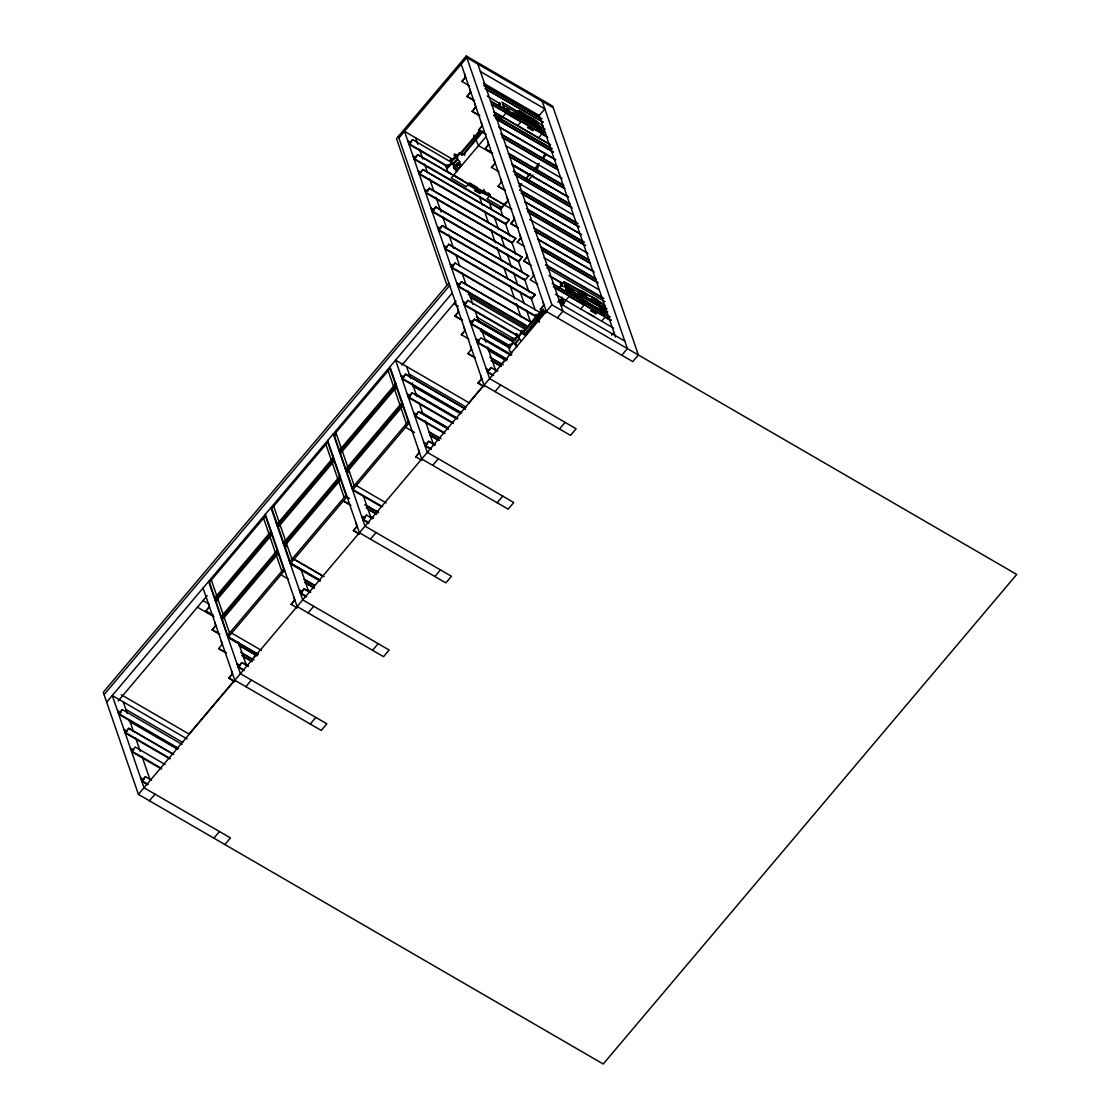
<?xml version="1.0" encoding="UTF-8"?>
<svg xmlns="http://www.w3.org/2000/svg" width="1120" height="1120" viewBox="0 0 1120 1120"><rect width="100%" height="100%" fill="white"/><g stroke="black" fill="none" stroke-linecap="round" stroke-linejoin="round"><path stroke-width="1.5" d="M504.028 109.62L504.238 108.458C501.48 105.476 498.848 108.122 499.786 102.774L499.8 106.386M566.958 292.152L566.146 288.008C563.388 285.012 560.756 287.672 561.694 282.31L561.694 285.936M563.43 283.528L564.48 282.268L567.42 292.586M538.328 163.604L537.11 169.946M538.356 163.814L537.292 169.568L534.646 168.042M585.704 293.286L586.222 294.798L584.85 296.422L579.082 292.586L581.462 290.836L585.704 293.286L584.556 294.826M586.418 299.698L587.16 297.528L584.948 294.21A50.484 16.436 40.2 0 1 580.202 291.004L564.48 282.268M462.364 155.274L461.118 152.726L462.364 155.274L482.048 130.9M524.272 334.824L523.026 332.276L524.272 334.824L543.942 310.45M516.25 117.04C518.938 115.206 512.386 110.978 511.42 113.764M579.026 295.414L577.878 296.576L573.118 293.44L574.28 292.376L579.502 295.694L578.816 296.492L580.356 300.972M578.144 296.59L573.552 293.468M604.562 311.906L603.89 311.066M607.474 313.418L606.676 312.774L607.642 311.752M543.774 156.688L545.552 154.434M461.216 64.232L546.336 311.458L632.786 361.606L638.386 354.984L552.706 106.148L466.256 56L396.48 138.6L447.006 285.32M398.902 137.998L466.802 57.61L553.266 107.758M411.054 142.478L407.834 141.05L410.816 142.786M464.534 73.906L465.332 77.21L461.916 81.55L465.654 77.14M447.874 166.25L409.122 143.766L412.594 139.636L451.43 162.344M412.972 155.988L416.206 157.43M469.686 88.858L470.47 92.162L467.068 96.488L474.516 100.814M507.024 197.316L507.822 200.62L500.71 208.852L414.26 158.704L417.746 154.588L511.868 209.272M417.746 154.588L414.092 159.222L500.542 209.37L508.144 200.536M467.068 96.488L470.792 92.078M418.124 170.926L421.344 172.368M474.824 103.796L475.622 107.1L472.206 111.44L479.668 115.752M509.334 219.674L505.862 223.79L419.398 173.642L422.884 169.526L509.418 219.884L505.68 224.308L419.23 174.16L422.884 169.526M472.206 111.44L475.944 107.016M427.784 191.072L424.564 189.63L427.546 191.366M481.264 122.5L482.062 125.804L478.646 130.144L482.384 125.72M456.96 159.222L453.278 163.59C453.558 166.292 448.756 160.692 450.842 159.908L450.912 158.662M454.958 157.752L453.292 159.012L454.958 157.038L454.482 153.93L457.17 155.134L455.448 155.26L455.924 156.996L459.522 152.726L461.062 152.516L479.738 130.41M450.45 160.65L450.842 159.908M454.496 155.848L454.888 155.106M515.774 238.378L512.302 242.494L425.838 192.346L429.324 188.23L515.774 238.378L512.12 243.012L425.67 192.864L429.324 188.23M447.846 167.118L451.318 162.442L450.842 160.706M455.14 158.298L452.886 158.634L451.458 161.196L450.996 160.006M450.576 173.6L447.692 171.542L445.928 166.53L446.614 165.718L447.3 168.238L452.564 163.17M459.746 161.728L456.134 157.794L461.118 152.726M461.72 152.894L480.396 130.788M454.062 162.708L455.728 160.748M455.154 167.174L453.838 163.898L457.52 159.544M494.172 116.144L496.02 113.96M483.126 131.53L465.22 152.74L464.688 155.288L463.358 154.098M460.46 166.32L456.68 163.59L459.452 163.408L460.46 166.32L457.1 170.296L453.88 168.42L453.502 167.342L455.266 166.572M458.626 168.252L455.084 165.466L457.87 165.284M456.68 163.59L457.226 164.444L453.88 168.42M454.846 166.768L456.302 165.27M459.508 164.332L457.828 163.226L456.484 165.046M457.226 169.904L454.006 168.042L457.828 163.226M458.43 162.82L460.208 166.376M497.854 116.144L496.104 116.914L498.876 116.746L499.884 119.644M504.336 109.648C505.218 106.792 511.434 110.894 509.376 112.574M498.876 116.746L497.672 116.368M455.406 168.49L456.498 171.64L451.15 177.968L466.158 186.676L469.392 182.854L477.022 187.278L474.348 188.608M486.122 136.57L456.498 171.64M434.224 209.776L431.004 208.334L433.986 210.07M487.704 141.204L488.502 144.508L485.086 148.848L492.548 153.16M522.214 257.082L518.742 261.198L432.278 211.05L435.764 206.934L522.214 257.082L518.56 261.716L432.11 211.568L435.764 206.934M485.086 148.848L488.824 144.424M519.274 117.95L517.44 111.342L516.376 112.588L517.594 116.144L516.46 116.76M519.792 119.448L517.524 111.608L518.322 111.496A50.484 16.436 40.2 0 0 536.676 122.108L540.54 130.928M517.65 125.734L520.884 121.898L505.876 113.19L500.528 119.518L498.89 114.8L500.752 119.658M468.986 185.808L470.848 183.596M470.736 186.508L470.12 183.736M437.444 227.038L440.664 228.48M494.144 159.908L494.942 163.212L491.526 167.538L495.264 163.128M529.396 118.748L530.404 117.572L536.27 121.702L530.922 119.084L530.404 117.572M472.458 187.516L472.556 186.788M472.612 187.6L472.724 186.886M525.182 279.902L438.718 229.754L442.204 225.638L528.738 275.996L442.204 225.638M442.274 225.848L438.55 230.272L525 280.42L528.654 275.786M533.274 121.646L534.632 120.022M538.132 126.7L537.082 126.714L536.354 124.572L537.096 123.69L535.528 122.78A66.052 21.504 40.2 0 1 520.59 114.114L519.022 113.204L520.058 116.214A61.824 20.118 40.2 0 0 538.132 126.7L537.096 123.69M537.544 123.004L536.816 124.446L545.146 129.276M480.13 192.066L482.678 190.554L490.294 194.978L487.074 198.814L501.928 207.424M530.936 133.434L525.266 130.144M536.438 127.05L536.746 126.686A95.102 30.954 40.2 0 1 522.13 118.202L523.11 121.016M482.174 193.144L482.272 192.416L485.1 194.404M443.884 245.742L447.104 247.184M500.584 178.612L501.382 181.916M538.552 137.858L541.786 134.022L547.736 137.466M448.644 244.342L444.99 248.976L531.44 299.124L535.178 294.7L448.644 244.342L535.178 294.7M505.428 190.568L497.966 186.242L501.704 181.832M453.544 265.888L450.324 264.446L453.306 266.182M543.522 156.086L545.706 153.51M525.98 178.458L529.158 174.692M543.158 158.186L546.336 154.434M536.564 316.442L451.598 267.162L455.084 263.046L538.636 311.668M519.484 186.634L521.668 184.058M526.022 178.892L530.474 173.656M534.716 168.588L539.07 163.436M527.562 181.244L532.868 174.972M448.868 283.108L103.264 692.272L138.418 794.388L603.232 1064L1016.736 574.448L551.936 304.836L466.256 56M104.076 694.638L449.68 285.474M456.764 283.15L459.984 284.592M513.464 216.006L514.262 219.31L510.846 223.65L518.308 227.976M526.61 325.64L458.038 285.866L461.524 281.75L531.58 322.378M106.666 702.156L452.27 293.006M461.524 281.75L457.87 286.37L526.442 326.144M510.846 223.65L514.584 219.24M118.244 700.938L207.172 595.644M401.94 365.078L455.994 301.084M120.82 712.446L117.586 711.018L120.568 712.74M208.376 603.54L209.16 606.844L205.758 611.17L213.206 615.496M276.276 523.138L277.564 525.854L333.774 459.312L332.99 456.008M338.59 449.386L339.878 452.102L396.088 385.546L395.29 382.242M400.89 375.62L404.124 377.048M457.604 308.476L458.388 311.78L454.986 316.12L462.434 320.446M463.204 301.854L466.424 303.282M519.904 234.71L520.702 238.014L517.286 242.354L521.024 237.944M214.83 597.856L270.788 531.608M277.186 524.034L333.144 457.786M339.416 450.366L395.374 384.118M178.5 748.314L118.874 713.734L122.36 709.604L182.056 744.408M271.474 533.078L215.264 599.62L209.468 582.274L265.426 516.026L271.348 533.218M461.804 412.916L402.178 378.336L405.664 374.206L465.29 408.8M516.656 334.824L464.478 304.57L467.964 300.44L521.696 331.786M205.758 611.17L209.482 606.76M215.082 600.138L218.736 595.504M271.796 532.994L267.988 537.194M277.396 526.372L281.05 521.738M334.096 459.228L330.302 463.428M339.696 452.606L343.35 447.972M396.41 385.462L392.602 389.676M405.664 374.206L402.01 378.84L460.138 412.566M454.986 316.12L458.71 311.71M124.026 729.722L127.26 731.15M214.816 622.23L215.6 625.534L212.198 629.874L219.646 634.2M282.716 541.842L284.004 544.558L340.214 478.016L339.43 474.712M345.03 468.09L346.318 470.806L349.384 472.416M401.73 400.946L402.528 404.25L346.318 470.806L340.48 453.488L396.452 387.24L402.374 404.432M410.564 395.752L407.33 394.324L410.312 396.046M464.044 327.18L464.828 330.484L461.426 334.824L465.15 330.4M472.864 321.986L469.644 320.558L472.626 322.28M526.344 253.414L527.142 256.718L523.726 261.058L531.188 265.384M221.27 616.56L277.228 550.312M283.626 542.738L339.584 476.49M345.856 469.07L401.814 402.822M170.03 758.366L125.314 732.438L128.8 728.308L173.516 754.25M277.914 551.782L221.704 618.324L215.908 600.978L271.866 534.73L277.788 551.922M453.334 422.968L408.618 397.04L412.104 392.91L456.89 419.062M509.684 345.758L470.918 323.274L474.404 319.144L511.672 340.76M128.8 728.308L125.146 732.942L169.862 758.884M212.198 629.874L215.922 625.464M221.522 618.842L225.176 614.208M278.236 551.698L274.428 555.898M340.536 477.932L336.742 482.132M346.136 471.31L349.79 466.676M402.85 404.166L399.042 408.366M474.404 319.144L470.75 323.778L509.502 346.262M523.726 261.058L527.464 256.648M130.466 748.426L133.7 749.854M221.256 640.934L222.04 644.238M289.156 560.546L290.444 563.262L320.25 580.552M345.87 493.416L346.654 496.72M351.47 486.794L352.758 489.496L382.662 506.688M408.17 419.65L408.968 422.954M417.004 414.456L413.77 413.028L416.752 414.75M470.484 345.884L471.268 349.188M479.304 340.69L476.084 339.262L479.066 340.984M532.784 272.118L533.582 275.422M227.71 635.264L283.668 569.016M290.066 561.442L346.024 495.194M352.296 487.774L408.254 421.526M165.13 764.526L135.24 747.012L131.586 751.646L161.392 768.936M226.086 652.904L218.638 648.578L222.362 644.168M284.676 570.402L227.962 637.546L257.768 654.836M346.976 496.636L290.276 563.78L320.082 581.07M409.29 422.87L352.576 490.014L380.898 506.436M448.35 428.904L418.544 411.614L414.89 416.248L444.696 433.538M475.314 357.854L467.866 353.528L471.59 349.104M510.734 355.362L480.844 337.848L477.19 342.482L506.996 359.772M533.904 275.352L530.166 279.762L537.628 284.088M535.094 294.49L531.622 298.606L445.158 248.458L444.122 245.448M140.686 778.092L143.92 779.52M231.476 670.6L232.26 673.904L228.774 678.034L234.808 681.702M240.296 665.42L237.062 663.978L240.044 665.714M293.776 596.848L294.56 600.152L291.158 604.478L294.882 600.068M302.61 591.654L299.376 590.212L302.358 591.948M356.09 523.082L356.874 526.386L353.388 530.502L359.422 534.184M364.91 517.888L361.676 516.46L364.658 518.182M418.39 449.316L419.174 452.62L415.772 456.96L419.496 452.536M423.99 442.694L427.224 444.122M480.704 375.55L481.488 378.854L478.002 382.984L484.036 386.652M486.29 368.928L489.524 370.356M543.004 301.784L543.788 305.088L540.386 309.428L544.11 305.018M512.82 338.212L512.19 340.102L512.26 338.856M516.866 333.41L516.25 335.314L516.32 334.054M512.736 339.458L512.344 340.2C511.686 341.278 515.564 345.674 515.186 343.126M516.796 334.656L516.866 336.588L515.2 338.562L516.866 337.302M147.938 784.266L141.974 780.808L145.446 776.678L151.494 780.346M244.314 670.152L238.35 666.694L241.836 662.578L247.87 666.246M306.628 596.386L300.664 592.928L304.136 588.812L310.1 592.27M368.928 522.634L362.964 519.176L366.45 515.046L372.484 518.714M431.242 448.868L425.278 445.41L428.75 441.28L434.714 444.738M493.542 375.102L487.578 371.644L491.064 367.514L497.098 371.196M228.858 678.244L232.582 673.834M304.136 588.812L300.482 593.446L306.446 596.904M353.458 530.726L357.196 526.302M428.75 441.28L425.096 445.914L431.06 449.372M478.072 383.194L481.81 378.784M509.74 346.668L513.226 341.992L512.75 340.256M516.95 334.754L517.818 336.546L521.43 332.276L523.768 332.36M558.124 288.82L561.358 285.558M511.812 353.024L509.306 350.602L509.46 348.74L507.836 346.08L508.522 345.268L509.208 347.788L513.436 342.79L517.048 346.724M521.374 341.012L518.042 337.344L523.026 332.276M559.58 288.162L561.694 285.656M541.632 309.96L522.956 332.066L521.43 332.276L520.954 330.54L522.676 330.414M523.614 332.444L543.396 309.036M515.97 342.258L518.868 338.772M519.414 339.094L515.732 343.448L516.768 346.458M545.034 311.08L527.114 332.276L526.596 334.824L525.266 333.648M189.084 734.02L234.108 680.708M252.126 659.386L255.5 655.382M469.392 402.164L482.902 386.162M500.92 364.84L505.428 359.506M138.418 794.388L551.936 304.836M561.022 299.348L559.258 300.118L562.044 299.95L563.038 302.848L560.798 305.494M562.03 300.706L560.406 299.754L559.006 301.42M560.448 301.826L559.244 301.448L560.266 302.036M561.204 304.78L562.8 302.904L562.044 299.95M566.482 289.366C570.626 283.934 575.638 298.928 566.118 289.254M562.072 305.046L569.03 296.394L584.038 305.102L580.804 308.924M562.156 305.774L564.326 303.198M579.334 290.892L578.284 292.138L579.502 295.694M564.914 284.382L578.606 292.32L579.656 291.074M149.422 800.772L155.022 794.15M245.812 686.658L251.398 680.036M308.112 612.906L313.712 606.27M370.426 539.14L376.012 532.504M432.726 465.374L438.326 458.752M495.026 391.608L500.626 384.986M557.34 317.842L562.94 311.22L477.806 63.994M579.796 292.488L581.462 290.836M579.558 292.922L580.93 291.298M586.026 298.578L585.256 296.324L586.306 295.064M582.946 302.652L580.692 294.812L578.942 296.87M584.976 301.77L585.284 301.406A95.102 30.954 40.2 0 0 599.9 309.89A94.976 30.912 40.2 0 1 592.69 305.914L591.458 305.2A94.976 30.912 40.2 0 1 585.326 301.434M591.85 300.146L592.914 298.9L594.216 299.586A50.484 16.436 40.2 0 0 598.584 301.658L605.192 305.886M596.806 302.862L598.164 301.252L596.54 299.572L595.546 300.748L591.304 298.298M596.372 302.666L597.744 301.056M597.52 310.128L600.264 306.894L601.3 309.904A61.824 20.118 40.2 0 1 583.212 299.418L582.176 296.408M594.09 316.638L588.434 313.348M601.706 310.072C606.326 314.832 606.256 307.23 600.824 307.762M601.72 321.062L604.954 317.226L610.89 320.67M611.604 335.132L613.956 332.766M213.864 838.152L219.464 831.53M310.254 724.052L315.854 717.416M372.554 650.286L378.154 643.664M434.868 576.52L440.468 569.898M497.168 502.754L502.768 496.132M559.482 428.988L565.082 422.366M621.782 355.222L627.382 348.6L542.262 101.374M224.868 844.536L230.468 837.914L144.018 787.766L112.266 695.534L187.124 738.962M517.524 111.608L518.014 111.86A50.484 16.436 40.2 0 0 519.568 112.924M518.266 112.504L519.554 111.286L523.796 113.736L524.314 115.248L518.546 111.412L519.554 111.286M521.164 114.002A50.484 16.436 40.2 0 0 522.746 115.024L523.796 113.736M522.648 115.276L523.586 114.17L528.066 116.774M536.676 122.108L536.368 122.514A50.484 16.436 40.2 0 1 530.488 119.616M578.606 292.32L580.202 291.004M593.152 300.832A50.484 16.436 40.2 0 0 597.52 302.918L598.584 301.658M597.52 302.918L598.388 303.814L599.452 302.554M603.386 314.51L601.118 306.656L580.692 294.812M519.12 186.032L521.136 183.764M509.208 347.788L510.482 347.424L509.698 347.494M455.084 165.466L456.666 164.92M453.502 167.342L455.07 166.796M557.676 301.994L559.426 301.224M516.67 337.526L514.78 338.184L513.352 340.746L512.904 339.556M499.45 106.022L498.414 104.398L500.136 104.272M517.496 111.16L519.302 110.922L534.702 119.854L543.284 126.336M454.412 154.518L454.342 155.764M450.366 159.306L450.296 160.566M456.134 157.794L457.156 157.724M449.022 164.78L447.3 164.906L447.776 166.642M562.03 283.822L560.322 283.934L560.784 285.67M536.942 314.552L535.654 314.65L536.144 316.456L538.356 317.744M513.226 341.992L517.58 336.406L519.064 337.26M510.916 344.33L509.208 344.456L509.67 346.192M528.276 122.08L529.298 122.052L528.276 122.08A60.088 19.558 40.2 0 0 535.472 125.93M520.058 116.214L519.008 116.228L520.772 117.418A60.088 19.558 40.2 0 0 523.796 119.378M542.094 157.388L543.228 157.388M542.682 132.16L543.144 130.704L538.034 127.988M461.636 154.63L459.746 153.524M523.53 334.18L521.64 333.074M533.442 130.144L527.982 126.938M532.966 130.746L527.52 127.568M474.32 186.774L474.124 188.034M480.34 193.018L474.95 189.882M479.836 193.606L474.446 190.47M596.596 313.348L591.178 310.17M596.036 313.922L590.674 310.772M604.408 311.934L601.524 310.296M598.164 301.252L592.816 298.634L592.298 297.122L596.54 299.572M595.616 302.33L592.704 300.902M457.506 158.928L455.056 155.204M537.236 129.234L536.732 126.686A94.976 30.912 40.2 0 1 529.522 122.71L528.304 121.996A94.976 30.912 40.2 0 1 522.158 118.23M600.866 312.676L602.056 313.306M480.396 71.526L544.852 108.906L539.252 115.528L483.798 83.356M483.924 85.148L542.052 118.874M483.672 85.442L540.316 118.3M485.03 88.382L543.158 122.094M486.192 89.32L542.836 122.178M501.942 102.13L517.44 111.342M518.56 112.462L522.802 114.912M530.81 119.574L534.128 121.702L530.656 119.686M503.006 104.832L516.376 112.588M461.846 81.34L469.378 85.876M487.186 96.04L500.682 104.034M536.354 124.572L534.786 123.662A66.052 21.504 40.2 0 1 519.848 114.996M538.748 126.672L541.534 128.282M504.238 108.458L502.586 102.718M504.952 108.878L516.67 115.682M539.616 128.982L544.124 131.6M505.134 109.312L509.39 111.79M512.232 113.428L516.502 115.906M539.518 129.262L542.514 130.998M490.56 100.954L545.706 132.944M491.792 102.116L543.97 132.384M504.574 109.816L507.192 111.342M512.96 114.688L515.578 116.2M539.364 130.004L542.136 131.614L539.21 129.934M504.938 110.054L509.432 112.672M491.666 104.188L546.812 136.178M491.344 104.258L546.49 136.248M466.984 96.278L474.446 100.604M493.822 111.846L550.466 144.704M493.892 112.056L550.536 144.914M494.214 115.038L552.342 148.75M493.962 115.332L550.606 148.19M495.32 118.258L553.448 151.984M496.482 119.196L553.126 152.054M472.136 111.216L479.584 115.542M498.96 126.784L555.604 159.642M499.044 126.994L555.688 159.852M500.654 133.742L557.284 166.586M501.886 134.89L557.046 166.894M501.76 136.962L558.404 169.82M502.922 137.9L558.082 169.89M478.576 129.92L486.108 134.456M505.4 145.488L562.128 178.556M508.578 153.3L563.724 185.29M508.326 153.594L563.486 185.584M509.684 156.534L564.844 188.524M509.362 156.604L564.522 188.594M485.016 148.624L492.464 152.95M511.84 164.192L568.484 197.05M511.924 164.402L568.568 197.26M491.946 153.384L478.506 145.586L474.922 137.354M512.862 165.508L529.284 175.028M513.534 171.15L570.164 203.994M513.282 171.444L569.926 204.288M514.64 174.37L571.284 207.228M515.802 175.308L572.446 208.166M491.456 167.328L498.988 171.864M518.28 182.896L573.51 215.096M519.974 189.84L578.102 223.566M519.722 190.134L576.366 222.992M521.08 193.074L579.208 226.786M522.242 194.012L578.886 226.87M457.884 158.144L455.686 156.856L451.08 162.302L453.838 163.898M452.97 159.488L404.502 131.376L489.622 378.602L576.086 428.75L570.486 435.372L484.036 385.224L398.342 136.388M505.344 190.358L497.966 186.242M524.72 201.6L581.364 234.458M524.804 201.81L581.448 234.668M458.808 168.028L455.28 165.256M526.414 208.544L584.542 242.27M527.646 209.706L582.806 241.696M527.52 211.778L585.648 245.49M530.18 213.584L585.326 245.574M446.208 165.886L408.94 144.27L412.594 139.636M476.644 187.712L482.3 191.002M454.174 175.224L456.988 176.848M459.802 178.486L462.616 180.11M476.756 188.566L480.998 191.03M529.676 219.436L587.888 253.372M417.816 154.798L504.336 204.736M473.97 187.614L470.974 186.214M476.196 189.224L479.024 190.876M482.426 192.85L481.432 191.072M534.338 228.116L589.484 260.106M534.086 228.41L589.246 260.4M535.444 231.336L590.604 263.326M535.122 231.42L590.282 263.41M422.954 169.736L509.418 219.884M510.776 223.44L518.224 227.766M537.6 239.008L592.76 270.998M537.684 239.218L594.328 272.076M540.778 246.82L595.924 278.81M540.526 247.114L595.686 279.104M541.884 250.04L597.044 282.03M541.562 250.124L598.206 282.982M429.394 188.44L515.858 238.588M517.216 242.144L524.748 246.68M544.04 257.712L599.27 289.912M545.734 264.656L603.862 298.382M545.482 264.95L602.126 297.808M546.84 267.89L604.968 301.602M586.978 294.588L589.96 296.31M435.834 207.144L522.298 257.292M563.836 281.68L596.61 299.404L605.178 305.662M580.16 292.054L584.794 294.728M598.388 303.814L607.012 308.798M523.656 260.848L529.62 264.306M548.996 275.548L562.408 283.332M587.16 297.528L593.768 301.364L592.914 298.9M550.564 276.626L560.994 282.674M565.04 285.558L568.036 287.294M571.032 289.044L574.042 290.78M599.256 305.41L603.428 307.832M600.81 307.034L580.37 295.176L582.428 301.154M571.956 291.312L574 292.502M605.444 310.73L607.474 311.92M566.86 288.428L578.578 295.232M601.524 308.532L606.032 311.15M565.614 288.036L578.396 295.456M601.426 308.812L607.082 312.228M566.748 289.128L578.046 295.694M601.272 309.162L607.208 312.606M566.706 289.226L569.716 290.962M572.712 292.712L577.22 295.316M565.936 289.17L578.158 296.45M604.758 311.542L606.662 313.054M552.174 283.36L610.302 317.086M553.406 284.522L608.566 316.512M553.28 286.58L611.408 320.306M554.442 287.532L611.086 320.39M555.436 294.252L613.648 328.188M560.826 299.572L561.848 300.16M562.086 300.86L560.406 299.754M563.038 302.848L559.44 299.908M559.58 301.042L562.8 302.904M560.35 303.702L624.792 341.082M540.316 309.218L546.35 312.886M534.898 316.092L451.43 267.666L455.084 263.046M461.594 281.96L530.166 321.734M468.244 294.35L524.888 327.208M470.316 297.444L524.538 328.902M516.474 335.342L464.31 305.074L467.964 300.44M453.754 303.73L458.276 306.348M476.35 316.834L515.802 339.948M476.98 319.718L512.75 340.466M478.226 320.88L511.014 339.906M474.474 319.368L511.742 340.984M454.902 315.91L462.364 320.222M481.74 331.464L508.564 347.032M480.326 330.82L508.648 347.242M484.918 339.29L511.742 354.844M486.15 340.452L510.006 354.284M507.178 359.268L477.358 341.978L476.322 338.968M461.342 334.614L468.874 339.15M488.18 350.168L506.142 360.766M489.86 357.126L503.272 364.91M491.106 358.288L501.536 364.336M490.966 360.346L501.41 366.408M492.142 361.298L501.088 366.478M475.244 357.63L467.866 353.528M494.62 368.872L497.602 370.608M494.69 369.096L497.672 370.818M493.374 375.606L487.41 372.148L491.064 367.514M478.002 382.984L483.966 386.442M469.518 403.032L395.57 360.136L427.322 452.368L513.772 502.516L508.172 509.138L421.722 458.99L389.97 366.758M409.164 374.052L466.116 407.078M405.734 374.43L465.36 409.01M412.552 385.882L460.516 413.714M414.68 393.484L457.898 418.558M414.428 393.778L456.162 417.984M453.166 423.486L408.45 397.544L412.104 392.91M421.12 412.188L447.944 427.756M422.352 413.35L447.692 428.05M448.42 429.128L418.544 411.614M444.864 433.034L415.058 415.744L414.022 412.734M429.044 431.76L440.972 438.676M428.792 432.054L439.236 438.102M430.15 434.98L439.096 440.16M429.828 435.064L438.774 440.244M429.674 435.246L438.62 440.426M414.498 432.474L405.552 427.294M432.306 442.638L435.372 444.584M428.834 441.504L434.798 444.962M415.702 456.736L421.736 460.418M336.014 435.498L333.256 433.902L365.008 526.134L451.472 576.282L445.872 582.904L359.422 532.756L327.656 440.524M386.12 502.894L356.314 485.59M365.246 504.658L378.658 512.428M364.994 504.952L378.42 512.722M366.352 507.878L376.796 513.926M376.474 514.01L367.528 508.816L376.39 514.094M349.566 498.526L346.584 496.804L340.662 479.598L284.704 545.86L290.626 563.052L320.432 580.356M350.63 505.162L343.182 500.836L350.7 505.372M370.006 516.404L372.988 518.126M370.076 516.614L373.058 518.35M368.76 523.138L362.796 519.68L366.45 515.046M353.388 530.502L359.352 533.96M286.818 546.798L283.836 545.076L287.49 540.442M323.736 576.436L293.93 559.146L323.806 576.646M304.43 579.278L314.86 585.34M304.178 579.572L314.622 585.634M305.536 582.512L314.482 587.692M305.214 582.582L314.16 587.776M305.102 582.736L314.034 587.916M288.4 579.138L280.938 574.812M307.706 590.17L310.758 592.116M304.22 589.022L310.184 592.48M291.088 604.268L297.122 607.95M215.39 599.48L218.372 601.202M203.028 600.544L209.062 604.044M205.688 610.96L213.136 615.286M197.442 607.18L214.004 616.784M261.506 650.412L231.7 633.122M228.27 636.874L258.076 654.178M257.95 654.318L228.144 637.028L222.348 619.682L278.306 553.42L284.228 570.626M212.128 629.664L219.576 633.99M238.952 645.232L256.844 655.606M239.022 645.442L256.914 655.816M240.632 652.176L254.044 659.96M241.878 653.338L252.308 659.386M241.738 655.41L252.182 661.458M242.914 656.348L251.86 661.542M226.016 652.694L218.638 648.578M245.392 663.936L248.374 665.658M243.978 663.278L248.444 665.868M244.146 670.67L238.182 667.212L241.836 662.578M228.774 678.034L234.738 681.492M121.268 694.736L189.056 734.062M125.86 709.436L182.812 742.476M178.318 748.818L118.706 714.238L122.36 709.604M129.248 721.28L177.212 749.098M128.87 728.518L173.586 754.46M161.574 768.432L131.754 751.128L130.718 748.132M147.756 784.77L141.792 781.312L145.446 776.678M586.222 294.798L580.454 290.962M585.256 296.324L583.898 295.456A50.484 16.436 40.2 0 1 579.138 292.25M585.004 303.408L586.25 304.206L585.284 301.406M570.402 291.648L571.018 292.516L566.188 289.66M519.134 338.338L518.042 337.414M454.874 166.908L451.528 163.24M488.348 192.976L490.294 194.978M538.93 114.59L615.538 337.092M601.118 306.656L603.694 314.132M537.558 123.564L539.714 129.808M562.212 297.906L563.92 302.862M561.764 297.136L563.682 302.722M498.932 117.656L499.632 119.7M500.038 207.9L502.866 216.132M505.148 222.726L509.684 235.914M511.952 242.508L515.928 254.044M518.196 260.638L522.172 272.174M524.44 278.768L528.976 291.956M530.684 296.898L535.22 310.086M539.434 322.28L536.802 316.848M489.034 201.516L491.862 209.748M494.144 216.342L498.68 229.53M500.948 236.124L504.924 247.66M507.192 254.254L511.728 267.442M513.436 272.384L517.972 285.572M520.24 292.166L524.216 303.702M526.484 310.296L530.46 321.832M483.756 189.406L485.562 194.67M484.47 192.486L485.058 194.222M479.458 196.602L482.3 204.848M484.568 211.428L488.544 222.978M490.812 229.558L495.348 242.746M497.056 247.688L501.592 260.876M503.86 267.47L507.836 279.006M510.104 285.6L514.64 298.788M516.348 303.73L520.884 316.918M523.166 323.512L524.86 328.454M469.882 184.03L470.47 185.752M459.466 161.462L461.328 166.334M455.672 168.714L456.736 171.78M453.684 167.132L454.006 168.042M415.506 137.76L417.774 144.354M419.482 149.296L422.884 159.18M424.578 164.136L427.42 172.368M429.688 178.962L433.664 190.498M435.932 197.092L441.042 211.932M442.75 216.874L446.712 228.41M448.98 235.004L453.53 248.192M455.798 254.772L459.774 266.322M462.042 272.902L466.004 284.452M468.286 291.032L472.822 304.22M475.09 310.814L479.066 322.35M481.334 328.944L485.87 342.132M487.578 347.074L496.09 371.798M408.086 140.756L409.122 143.766M413.224 155.694L414.26 158.704M418.362 170.632L419.398 173.642M424.802 189.336L425.838 192.346M431.242 208.04L432.278 211.05M437.682 226.744L438.718 229.754M450.562 264.152L451.598 267.162M457.002 282.856L458.038 285.866M463.442 301.56L464.478 304.57M469.882 320.264L470.918 323.274M486.542 368.634L487.578 371.644M406.56 366.52L410.536 378.056M412.244 382.984L416.78 396.172M419.048 402.752L423.01 414.288M425.278 420.868L433.79 445.578M401.142 375.326L402.178 378.336M407.582 394.03L408.618 397.04M424.242 442.4L425.278 445.41M395.934 385.728L390.012 368.536L334.04 434.784L339.962 451.99M408.814 423.136L402.892 405.93L346.92 472.192L352.842 489.384M388.15 370.734L393.512 386.33M394.59 389.438L399.952 405.034M401.03 408.142L406.392 423.724M363.538 496.286L370.916 517.692M335.916 432.572L341.278 448.168M342.356 451.276L347.718 466.872M348.796 469.98L354.158 485.562M361.928 516.166L362.964 519.176M333.704 459.396L327.782 442.204L271.824 508.452L277.746 525.644M340.144 478.1L334.222 460.894L278.264 527.156L284.186 544.348M325.92 444.402L331.282 459.998M332.36 463.106L337.722 478.702M338.8 481.81L344.162 497.392M301.238 570.038L308.602 591.458M273.686 506.24L279.048 521.836M280.126 524.944L285.488 540.526M286.566 543.648L291.928 559.23M299.628 589.918L300.664 592.928M270.956 507.668L302.708 599.886L389.158 650.034L383.558 656.67L297.108 606.522L265.356 514.29M263.564 518.224L268.926 533.82M270.004 536.928L275.366 552.524M276.444 555.632L281.806 571.214M238.364 642.166L246.302 665.21M211.33 580.062L216.692 595.658M217.77 598.766L223.132 614.362M224.21 617.47L229.572 633.052M237.314 663.684L238.35 666.694M208.642 581.434L240.394 673.652L326.858 723.8L321.258 730.422L234.808 680.274L203.042 588.056M123.27 701.918L127.232 713.44M129.5 720.034L133.476 731.556M135.744 738.15L140.28 751.324M141.974 756.266L149.912 779.324M117.838 710.724L118.874 713.734M124.278 729.428L125.314 732.438M140.938 777.798L141.974 780.808M473.746 135.1L474.236 136.92M517.342 334.81L517.818 336.546M598.402 309.624A95.102 30.954 40.2 0 1 597.212 308.98M596.008 308.322A95.102 30.954 40.2 0 1 593.586 306.964M591.15 305.55A95.102 30.954 40.2 0 1 589.918 304.822M587.454 303.324A95.102 30.954 40.2 0 1 586.222 302.554M598.682 305.984A66.052 21.504 40.2 0 1 583.758 297.318M532.854 125.132A95.102 30.954 40.2 0 1 531.636 124.46M526.764 121.618A95.102 30.954 40.2 0 1 525.532 120.876M526.778 121.212A60.088 19.558 40.2 0 1 525.294 120.302"/></g></svg>
